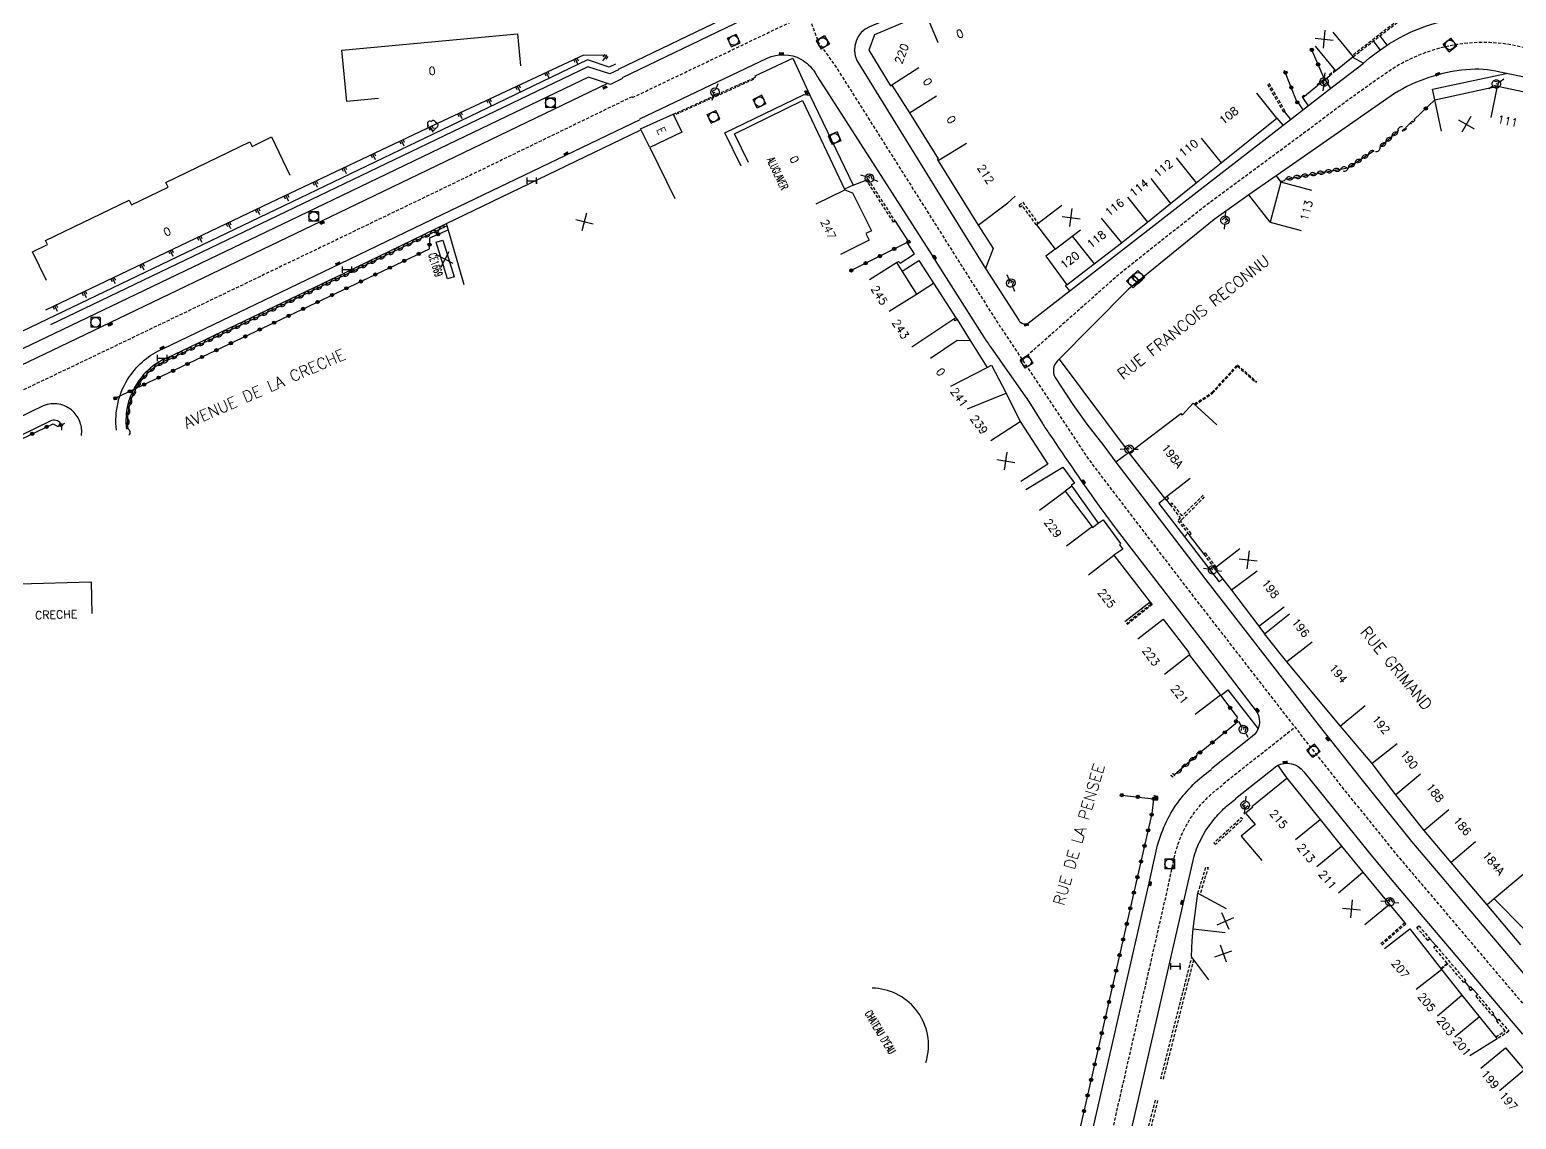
# Model space of a CAD drawing. Header units: millimetres. Extents: x 157000 to 158001, y 120999 to 122000.
# Drawn here: x 157128.9 to 157361.1, y 121723.9 to 121894.1 of the extents above; entities that cross this region are included whole.
import ezdxf
from ezdxf.enums import TextEntityAlignment as Align

# ---------------------------------------------------------------- set-up
doc = ezdxf.new("R2010")
doc.units = ezdxf.units.MM
doc.linetypes.add('DASHED', pattern=[0.75, 0.5, -0.25])
doc.layers.get('0').update_dxf_attribs({"linetype": 'CONTINUOUS'})
for name, color, linetype in [('W0001', 6, 'DASHED'), ('W0008', 7, 'CONTINUOUS'), ('W0017', 7, 'CONTINUOUS'), ('W0100', 7, 'CONTINUOUS'), ('W0112', 1, 'DASHED'), ('W0211', 2, 'CONTINUOUS'), ('W0300', 7, 'CONTINUOUS'), ('W0310', 3, 'CONTINUOUS'), ('W0322', 7, 'CONTINUOUS'), ('W0330', 7, 'CONTINUOUS'), ('W0334', 7, 'CONTINUOUS'), ('W0400', 7, 'CONTINUOUS'), ('W0420', 7, 'CONTINUOUS'), ('W0471', 7, 'CONTINUOUS'), ('W0984', 7, 'CONTINUOUS'), ('W0989', 7, 'CONTINUOUS'), ('W0991', 7, 'CONTINUOUS'), ('W1102', 7, 'CONTINUOUS'), ('W1474', 7, 'CONTINUOUS')]:
    doc.layers.add(name, color=color, linetype=linetype)
doc.styles.get("Standard").update_dxf_attribs({"font": 'romans.shx', "width": 0.85})

# ---------------------------------------------------------------- blocks, each defined once
blk = doc.blocks.new('t991o')
at = {"color": 0, "linetype": 'Continuous'}
for p, q in [((-1, 1), (1, -1)), ((-1, -1), (1, 1))]:
    blk.add_line(p, q, dxfattribs=at)
blk = doc.blocks.new('t322o')
at = {"color": 0, "linetype": 'Continuous'}
for radius in [0.25, 0.15]:
    blk.add_circle((0, 0), radius, dxfattribs=at)
blk = doc.blocks.new('T420')
for p, q in [((0.75, 0.75), (-0.75, 0.75)), ((-0.75, 0.75), (-0.75, -0.75)), ((0.75, 0.75), (0.75, -0.75)), ((0.75, -0.75), (-0.75, -0.75))]:
    blk.add_line(p, q)
blk.add_ellipse((0, 0), major_axis=(-0.53, 0.53), ratio=1, start_param=3.926991, end_param=10.210176)
blk = doc.blocks.new('T400')
for p, q in [((-0.15, 0.3), (0.15, 0.3)), ((-0.15, -0.25), (-0.15, 0.3)), ((-0.15, 0.15), (0.15, 0.15)), ((-0.15, 0), (0.15, 0)), ((0.15, 0.3), (0.15, -0.25)), ((-0.15, -0.15), (0.15, -0.15)), ((-0.15, -0.25), (-0.15, -0.3)), ((-0.15, -0.3), (0.15, -0.3)), ((0.15, -0.3), (0.15, -0.25))]:
    blk.add_line(p, q)
blk = doc.blocks.new('T471')
for p, q in [((-0.333334, 0.333334), (-0.333334, -0.333334)), ((-0.333334, 0.333334), (0.333334, 0.333334)), ((-0.333334, 0), (0, 0)), ((0.500001, 0.500001), (1.000002, 1.000002)), ((-0.500001, -0.500001), (-1.000002, -1.000002)), ((-0.333334, -0.333334), (0.333334, -0.333334))]:
    blk.add_line(p, q)
blk.add_ellipse((0, 0), major_axis=(0.471405, 0.471405), ratio=1, start_param=5.4977871438, end_param=11.780972451)
blk = doc.blocks.new('t310o')
at = {"color": 0, "linetype": 'Continuous'}
for centre, start, end in [((-0.5, 0.38), 216.8699, 323.1304), ((0.5, -0.37), 36.8699, 143.1303)]:
    blk.add_arc(centre, 0.625, start, end, dxfattribs=at)
blk = doc.blocks.new('T300')
for p, q in [((-0.8, 0.51), (-0.86, 0.34)), ((-0.86, 0.34), (-0.86, 0.17)), ((-0.86, 0.17), (-0.74, 0.06)), ((-0.69, 0.63), (-0.8, 0.51)), ((-0.8, -0.06), (-0.74, 0.06)), ((-0.74, 0.06), (-0.69, 0.11)), ((-0.57, 0.69), (-0.69, 0.63)), ((-0.46, 0.69), (-0.57, 0.69)), ((-0.29, 0.63), (-0.46, 0.69)), ((-0.29, 0.63), (-0.17, 0.74)), ((-0.23, 0.57), (-0.29, 0.63)), ((-0.17, 0.74), (-0.06, 0.8)), ((-0.06, 0.8), (0.06, 0.8)), ((0.06, 0.8), (0.23, 0.74)), ((0.23, 0.74), (0.34, 0.63)), ((0.34, 0.63), (0.4, 0.51)), ((0.46, 0.46), (0.34, 0.46)), ((0.4, 0.51), (0.4, 0.46)), ((0.57, 0.4), (0.46, 0.46)), ((0.57, 0.4), (0.69, 0.29)), ((0.69, 0.29), (0.74, 0.17)), ((0.74, 0.06), (0.69, -0.17)), ((0.74, 0.17), (0.74, 0.06)), ((-0.8, -0.17), (-0.8, -0.06)), ((-0.8, -0.23), (-0.8, -0.17)), ((-0.74, -0.34), (-0.8, -0.23)), ((-0.69, -0.4), (-0.74, -0.34)), ((-0.51, -0.46), (-0.69, -0.4)), ((-0.4, -0.46), (-0.51, -0.46)), ((-0.4, -0.46), (-0.34, -0.46)), ((-0.34, -0.46), (-0.34, -0.4)), ((-0.34, -0.51), (-0.34, -0.46)), ((-0.29, -0.63), (-0.34, -0.51)), ((-0.17, -0.74), (-0.29, -0.63)), ((-0.06, -0.8), (-0.17, -0.74)), ((0.06, -0.8), (-0.06, -0.8)), ((0.17, -0.74), (0.06, -0.8)), ((0.23, -0.69), (0.17, -0.74)), ((0.29, -0.46), (0.23, -0.46)), ((0.29, -0.63), (0.23, -0.69)), ((0.46, -0.4), (0.29, -0.46)), ((0.34, -0.51), (0.29, -0.63)), ((0.34, -0.51), (0.34, -0.46)), ((0.57, -0.34), (0.46, -0.4)), ((0.63, -0.29), (0.57, -0.34)), ((0.69, -0.17), (0.63, -0.29))]:
    blk.add_line(p, q)
blk = doc.blocks.new('t330o')
at = {"color": 0, "linetype": 'Continuous'}
for p, q in [((0.25, -0.25), (-0.25, 0.25)), ((-0.25, -0.25), (0.25, 0.25)), ((-0.25, 0.25), (-0.25, -0.25)), ((0.25, 0.25), (-0.25, 0.25)), ((0.25, -0.25), (0.25, 0.25)), ((-0.25, -0.25), (0.25, -0.25)), ((-0.25, -0.25), (-0.25, -0.25))]:
    blk.add_line(p, q, dxfattribs=at)
blk = doc.blocks.new('t211o')
at = {"color": 0, "linetype": 'Continuous'}
for p, q in [((-0.29, 0.5), (-0.29, 0)), ((0, 1), (0, 0)), ((0.29, 0.5), (0.29, 0))]:
    blk.add_line(p, q, dxfattribs=at)
blk = doc.blocks.new('T1474')
at = {"color": 0, "linetype": 'Continuous', "flags": 128}
for points in [[(-0.75, -0.5), (-0.75, 0.5)], [(-0.75, 0), (0.75, 0)], [(0.75, 0), (0.75, -0.5), (0.75, 0.5)]]:
    blk.add_lwpolyline(points, dxfattribs=at)

msp = doc.modelspace()

# ---------------------------------------------------------------- linework, layer by layer
at = {"layer": 'W0001', "flags": 128}
for points in [[(157226.3, 121938.55), (157240.36, 121912.7, 0.043141), (157248.67, 121901.78), (157252.12, 121892.14), (157254.77, 121888.47), (157280.51, 121847.72), (157286.88, 121838.18), (157294.2, 121827.2), (157296.09, 121824.66), (157310.15, 121806.27), (157327.87, 121783.45), (157334.43, 121775.15), (157341.3, 121766.64), (157342.37, 121765.29), (157343.3, 121764.21), (157346.55, 121760.38), (157357.59, 121747.35), (157368.43, 121734.61), (157379.9, 121721.07), (157393.85, 121704.66), (157398.9, 121698.87), (157406.05, 121690.92), (157412.87, 121683.64), (157413.47, 121683.02), (157425.89, 121669.93), (157439.37, 121655.72), (157449.55, 121645.03), (157483.43, 121609.28), (157494.79, 121597.34), (157512.94, 121578.22, 0.008244), (157522.2, 121568.54, 0.036322), (157528.73, 121562.83), (157536.74, 121556.93), (157567.02, 121535.93), (157583.93, 121524.17), (157607.35, 121507.98), (157610.82, 121505.49), (157615.9, 121501.53), (157620.89, 121497.18), (157627.23, 121491.4)], [(157223.08, 121883.52), (157250.51, 121896.63, -0.023025), (157259.84, 121899.79), (157268.56, 121901.92), (157281.74, 121907.4)], [(157606.01, 121872.64), (157593.4, 121872.62), (157554.11, 121872.72), (157479.88, 121872.84), (157468.95, 121872.87, -0.043636), (157435.4, 121876.48), (157407.33, 121882.22), (157359.58, 121891.88, 0.19839), (157340.07, 121886.8, 0.012635), (157329.29, 121878.94), (157312.4, 121866.46), (157298.9, 121855.73), (157283.99, 121842.51)], [(157223.04, 121883.65), (157195.47, 121870.26), (157175.99, 121860.87), (157135.23, 121841.3), (157120.55, 121834.31), (157120.07, 121834.09, 0.012625), (157113.79, 121831.04, 0.013353), (157108.02, 121827.87, 0.001278), (157100.25, 121823.29, 0.005275), (157098.44, 121822.19, 0.024493), (157095.09, 121819.87, 0.004824), (157077.46, 121806.08, 0.023575), (157074.13, 121803.15, 0.005567), (157070.08, 121799.15), (157059.66, 121787.56), (157053.33, 121780.75), (157046.64, 121773.65), (157041.48, 121768.29)], [(157245.79, 121652.88, 0.132592), (157259.19, 121656.84), (157259.55, 121657.07), (157262.93, 121659.28, 0.015675), (157263.15, 121659.44, 0.00209), (157263.65, 121659.81, 0.004467), (157265.4, 121661.16, 0.001158), (157271.93, 121666.34, 0.033215), (157274.02, 121668.24, 0.014744), (157277.8, 121672.42, 0.013368), (157281.34, 121676.84, 0.026029), (157283.1, 121679.44, 0.004812), (157287.63, 121687.1, 0.020814), (157288.7, 121689.13, 0.014666), (157289.17, 121690.21, 0.001775), (157292.37, 121698.25), (157294.24, 121705.4), (157306.65, 121759.72), (157307.92, 121765.56, -0.045397), (157309.04, 121768.69, -0.046077), (157310.73, 121771.61, -0.04334), (157312.79, 121774.02, -0.04334), (157315.23, 121776.05)]]:
    msp.add_lwpolyline(points, format="xyb", dxfattribs=at)
msp.add_lwpolyline([(157315.36, 121776.31), (157326.56, 121785.14)], dxfattribs=at)
at = {"layer": 'W0008'}
for points in [[(157223.18, 121936.9), (157231.71, 121920.93), (157233.71, 121917.25), (157241.73, 121903.51, -0.295138), (157241.68, 121897.41, -0.16287), (157239.02, 121895.03), (157221.47, 121886.62)], [(157283.08, 121904.17), (157260.12, 121894.59, 0.410717), (157258.12, 121889.29), (157270.65, 121869.03), (157278.24, 121856.79), (157283.44, 121848.72, 0.401832), (157284.88, 121848.29), (157309.23, 121867.16), (157325.86, 121880.08), (157331.96, 121884.81), (157337.25, 121888.86, -0.179845), (157355.9, 121896.31, -0.02159), (157359.29, 121896.25), (157363.89, 121895.65), (157435.17, 121881.08, 0.510021), (157440.03, 121891.97), (157434.09, 121906.34), (157424.11, 121930.53)], [(157224.24, 121880.2), (157244.12, 121889.68, -0.227069), (157249.41, 121889.53, -0.11831), (157251.57, 121887.47), (157251.98, 121886.74), (157270.35, 121858.1), (157270.37, 121858.05), (157277.99, 121846.1, 0.022791), (157279.13, 121844.41), (157284.37, 121836.93, -0.012473), (157285, 121836.02), (157287.13, 121832.6, 0.027427), (157288.24, 121830.93, 0.008397), (157296.25, 121819.31, -0.000433), (157298.65, 121816.08), (157312.24, 121798.48), (157320.66, 121787.45, -0.372766), (157319.91, 121783.71), (157313.51, 121778.64)], [(157406.43, 121877.79), (157358.59, 121887.48, 0.083896), (157353.33, 121887.87, 0.115112), (157342.11, 121884.13), (157326.84, 121873.55), (157319.39, 121868.31), (157313.93, 121864.49), (157300.56, 121853.59), (157289.5, 121842.41, 0.353049), (157289.14, 121839.77), (157291.87, 121835.55), (157294.07, 121832.49), (157296.7, 121829.1), (157298.59, 121826.55), (157312.63, 121808.18), (157330.34, 121785.38), (157336.87, 121777.11), (157343.75, 121768.6), (157344.79, 121767.29), (157345.68, 121766.25), (157348.94, 121762.41), (157353.48, 121757.04), (157370.15, 121737.37)], [(157317.28, 121774.02), (157323.76, 121779.11, -0.372289), (157327.96, 121778.19), (157338.2, 121765.49), (157341.43, 121761.56), (157345.98, 121756.2), (157362.1, 121737.21)]]:
    msp.add_lwpolyline(points, format="xyb", dxfattribs=at)
at = {"layer": 'W0008', "flags": 128}
for points in [[(157219.18, 121885.74), (157193.9, 121873.52), (157174.43, 121864.13), (157133.67, 121844.56), (157119.03, 121837.58), (157118.58, 121837.37, 0.012625), (157112.13, 121834.25, 0.013353), (157106.2, 121830.98, 0.001278), (157098.41, 121826.39, 0.005275), (157096.53, 121825.25, 0.024493), (157092.9, 121822.74, 0.004824), (157075.21, 121808.9, 0.023575), (157071.62, 121805.75, 0.010415), (157064.01, 121798.09), (157062.44, 121796.32), (157062.43, 121796.05), (157062.45, 121796.06), (157057, 121790), (157050.69, 121783.22), (157044.01, 121776.12), (157038.94, 121770.69)], [(157221.54, 121886.49), (157219.65, 121885.58), (157216.22, 121886.71), (157193.03, 121875.56), (157172.23, 121865.56), (157132.82, 121846.64), (157118.09, 121839.61), (157117.65, 121839.41, 0.012625), (157111.1, 121836.24, 0.013353), (157105.07, 121832.91, 0.001278), (157097.27, 121828.31, 0.005275), (157095.35, 121827.15, 0.024493), (157091.54, 121824.51, 0.004824), (157073.82, 121810.65, 0.023575), (157070.07, 121807.36, 0.010415), (157062.39, 121799.63), (157062.45, 121796.06)], [(157142.5, 121831.53, -0.089789), (157142.75, 121835.91, -0.089789), (157144.52, 121839.92, -0.070296), (157146.83, 121842.47, -0.070296), (157149.75, 121844.28), (157177.49, 121857.57), (157193.37, 121865.27), (157224.29, 121880.07)], [(157137.02, 121830.7, 0.120944), (157136.82, 121832.76, 0.120944), (157135.69, 121834.51, 0.143329), (157133.51, 121835.61, 0.143329), (157131.07, 121835.37), (157116.49, 121828.27), (157107.49, 121823.44), (157101.88, 121820.17), (157099.36, 121818.58, 0.014172), (157088.52, 121810.7, 0.02067), (157081.48, 121804.8, 0.000749), (157076.17, 121799.94, 0.001239), (157072.98, 121796.99, 0.016501), (157069.58, 121793.63, 0.009443), (157063.95, 121787.45), (157061.08, 121784.29), (157053.34, 121776.02), (157047.96, 121770.27), (157029.11, 121750.08, 0.146463), (157027.64, 121748.35, 0.146463), (157027.36, 121746.08, 0.123149), (157028.13, 121744.32, 0.223569), (157031.12, 121742.78)], [(157291.31, 121706.12), (157303.7, 121760.38), (157304.99, 121766.26, -0.046077), (157306.3, 121769.96, -0.046077), (157308.27, 121773.35, -0.04334), (157310.67, 121776.17, -0.04334), (157313.51, 121778.53)], [(157298.15, 121709.77), (157310.81, 121765.01, -0.04545), (157312.03, 121767.91, -0.04545), (157313.75, 121770.54, -0.035824), (157315.43, 121772.37, -0.035824), (157317.35, 121773.94)]]:
    msp.add_lwpolyline(points, format="xyb", dxfattribs=at)
at = {"layer": 'W0017', "flags": 128}
for points in [[(157220.46, 121888.74), (157219.48, 121888.27), (157216.05, 121889.4), (157191.95, 121877.82), (157171.14, 121867.81), (157131.74, 121848.89), (157117.02, 121841.89), (157116.61, 121841.71, 0.012625), (157109.95, 121838.48, 0.013353), (157103.79, 121835.09, 0.001278), (157095.98, 121830.48, 0.005275), (157094.02, 121829.29, 0.024493), (157090, 121826.51, 0.004824), (157072.24, 121812.62, 0.023575), (157068.32, 121809.18, 0.010415), (157060.56, 121801.37)], [(157150.38, 121842.86, 0.070296), (157147.83, 121841.27, 0.070296), (157145.81, 121839.04, 0.089789), (157144.27, 121835.54, 0.089789), (157144.05, 121831.72)], [(157133.95, 121831.56, 0.107158), (157133.97, 121832.08, 0.107158), (157133.78, 121832.57, 0.187107), (157133.05, 121833.08, 0.187107), (157132.16, 121832.96), (157118.14, 121826.13), (157112.16, 121823.01), (157105.51, 121819.29), (157105.35, 121819.12), (157105.67, 121818.88), (157107.28, 121817.69)]]:
    msp.add_lwpolyline(points, format="xyb", dxfattribs=at)
for points in [[(157220.89, 121887.85), (157219.55, 121887.21), (157216.12, 121888.34), (157192.38, 121876.92), (157171.57, 121866.92), (157132.17, 121848)], [(157150.43, 121842.83), (157178.19, 121856.13), (157194.07, 121863.82)]]:
    msp.add_lwpolyline(points, dxfattribs=at)
at = {"layer": 'W0100'}
for points in [[(157283.63, 121902.84), (157278.46, 121900.65), (157275.68, 121899.49), (157268.94, 121896.71), (157260.9, 121893.33), (157260, 121890.93), (157263.4, 121885.35), (157263.61, 121885.48), (157266.34, 121881.13), (157270.85, 121873.97), (157270.68, 121873.87), (157270.86, 121873.61), (157277.11, 121863.59), (157281.73, 121867.06), (157282.85, 121868.1)], [(157332.47, 121893.76), (157335.64, 121889.89), (157332.93, 121887.67), (157329.76, 121891.54)], [(157349.48, 121878.28), (157348.42, 121883.17), (157358.2, 121885.28), (157363.4, 121884.22), (157368.39, 121883.21), (157373.4, 121882.18), (157378.4, 121881.17), (157383.41, 121880.16), (157388.41, 121879.13), (157393.4, 121878.11), (157398.37, 121877.1), (157403.64, 121876.02), (157402.64, 121871.12)], [(157241.22, 121873.36), (157239.02, 121877.85), (157249.67, 121883.05), (157256.25, 121869.12), (157257.47, 121868.64), (157260.42, 121862.72), (157259.55, 121862.29), (157260.08, 121861.23), (157255.61, 121859)], [(157290.16, 121866.65), (157286.19, 121863.61), (157289.1, 121859.81), (157287.66, 121858.75), (157290.95, 121854.25), (157295.22, 121857.56), (157299.46, 121860.81), (157303.54, 121864.05), (157307.12, 121866.94), (157311.13, 121870.18), (157315.04, 121873.3), (157323.74, 121880.32), (157320.6, 121884.22)], [(157224.35, 121878.62), (157229.45, 121880.9), (157230.79, 121878.13), (157225.82, 121875.73), (157229.72, 121867.74)], [(157329.21, 121869.01), (157324.38, 121870.3), (157322.71, 121864.04), (157327.54, 121862.75)], [(157260.11, 121855.1), (157264.35, 121857.76), (157267.45, 121852.82), (157270.11, 121854.54), (157273.62, 121849.1), (157266.75, 121844.51)], [(157269.64, 121842.82), (157273.8, 121845.6), (157275.85, 121845.54), (157278.49, 121841.36), (157279.17, 121841.71), (157281.44, 121837.31), (157283.63, 121832.92), (157287.96, 121826.24), (157283.77, 121823.52)], [(157310.19, 121824.01), (157306.26, 121820.93), (157300.7, 121828.01), (157308.72, 121834.14), (157308.95, 121833.92), (157310.69, 121835.79), (157314.35, 121832.39)], [(157286.69, 121819.05), (157290.7, 121822.03), (157294.88, 121816.43), (157290.87, 121813.44)], [(157294.33, 121808.94), (157298.28, 121812), (157303.96, 121804.67), (157300.01, 121801.61)], [(157317.94, 121813.01), (157314, 121809.92), (157316.66, 121806.53), (157320.91, 121800.93), (157324.89, 121803.95)], [(157302.02, 121798.97), (157305.97, 121802.04), (157310.02, 121796.84), (157309.94, 121796.78), (157310.13, 121796.53), (157310.03, 121796.45), (157314.95, 121790.16), (157310.97, 121787.13)], [(157365.42, 121764.83), (157370.18, 121759.15), (157367.23, 121756.29), (157366.59, 121757.05), (157362.4, 121753.54), (157357.67, 121758.31), (157356.58, 121757.39), (157350.97, 121764.01), (157346.76, 121768.99), (157342.35, 121774.57), (157338.63, 121779.45), (157333.67, 121785.32), (157325.32, 121795.37), (157321.83, 121799.71), (157325.72, 121802.84)], [(157319.85, 121772.73), (157325.32, 121777.19), (157330.53, 121770.72), (157333.83, 121766.58), (157337.18, 121762.47), (157341.32, 121757.45), (157337.46, 121754.27)], [(157340.55, 121750.57), (157344.49, 121753.65), (157349.45, 121747.3), (157352.65, 121743.29), (157358.18, 121736.45), (157353.88, 121733.81)], [(157355.62, 121731.85), (157359.45, 121735.06), (157362.35, 121731.6), (157365.15, 121728.29), (157367.98, 121724.89), (157370.75, 121721.5), (157373.52, 121718.17), (157376.31, 121714.86), (157372.48, 121711.64)]]:
    msp.add_lwpolyline(points, dxfattribs=at)
at = {"layer": 'W0100', "flags": 128}
for points in [[(157183.44, 121883.36), (157178.46, 121882.9), (157177.71, 121890.93), (157205.15, 121893.46), (157205.61, 121888.48)], [(157196.81, 121854.27), (157194.06, 121863.82), (157224.32, 121878.43)], [(157131.57, 121854.93), (157129.4, 121859.43), (157131.73, 121860.55), (157131.42, 121861.19), (157144.5, 121867.49), (157144.85, 121866.78), (157150.57, 121869.54), (157150.22, 121870.26), (157163.35, 121876.58), (157163.7, 121875.87), (157166.69, 121877.37), (157169.56, 121871.4)], [(157127.5, 121802.57), (157127.36, 121807.57), (157138.52, 121807.88), (157138.66, 121802.89)], [(157319.97, 121772.67), (157318.84, 121771.71), (157320.33, 121769.96), (157318.18, 121768.13), (157321.42, 121764.32)], [(157313.12, 121745.67), (157310.46, 121749.19), (157310.42, 121749.32), (157310.5, 121751.83), (157310.69, 121753.64), (157311.42, 121759.19), (157315.81, 121756.84)]]:
    msp.add_lwpolyline(points, dxfattribs=at)
msp.add_lwpolyline([(157194.22, 121855.18), (157192.42, 121860.9), (157193.47, 121861.23), (157195.26, 121855.51)], close=True, dxfattribs=at)
msp.add_lwpolyline([(157268.94, 121732.76, 0.123711), (157269.17, 121737.12, 0.123711), (157267.32, 121741.08, 0.108602), (157264.3, 121743.47, 0.108602), (157260.55, 121744.37)], format="xyb", dxfattribs=at)
at = {"layer": 'W0112'}
for points in [[(157335.64, 121889.89), (157342.74, 121895.4), (157342.62, 121895.56), (157335.51, 121890.05)], [(157332.93, 121887.67), (157332.06, 121886.98), (157331.94, 121887.13), (157332.8, 121887.83)], [(157229.45, 121880.9), (157241.88, 121886.52), (157241.96, 121886.33), (157229.54, 121880.72)], [(157322.51, 121885.75), (157325.01, 121881.34), (157324.81, 121881.23), (157322.33, 121885.61)], [(157286.19, 121863.61), (157283.99, 121866.61), (157283.72, 121866.41), (157283.49, 121866.7), (157284.05, 121867.15), (157286.48, 121863.83)], [(157273.62, 121849.1), (157273.79, 121848.82), (157273.51, 121848.64), (157273.34, 121848.92)], [(157310.85, 121835.64), (157313.6, 121837.43), (157317.6, 121841.75), (157320.59, 121839.11)], [(157310.96, 121835.53), (157313.69, 121837.32), (157317.61, 121841.54), (157320.49, 121839)], [(157306.58, 121821.18), (157306.83, 121820.86), (157306.51, 121820.6), (157306.26, 121820.93)], [(157312.24, 121821.4), (157308.95, 121818.16), (157307.39, 121820.16), (157307.06, 121819.9), (157308.66, 121817.87), (157308.26, 121817.41), (157310.07, 121815.17), (157310.34, 121815.39), (157308.71, 121817.4), (157308.9, 121817.62), (157312.46, 121821.12)], [(157314.28, 121810.14), (157312.61, 121812.38), (157312.33, 121812.17), (157314, 121809.92)], [(157303.85, 121804.57), (157304.06, 121804.34), (157300.25, 121801.3)], [(157303.96, 121804.67), (157304.27, 121804.32), (157300.34, 121801.18)], [(157340.12, 121751.15), (157343.88, 121754.43), (157343.75, 121754.58), (157339.99, 121751.29)], [(157349.35, 121747.42), (157350.37, 121748.28), (157348.24, 121750.78), (157348.56, 121751.05), (157353.27, 121745.51), (157352.95, 121745.24), (157350.45, 121748.18), (157349.43, 121747.31)], [(157357.93, 121736.75), (157359.41, 121737.71), (157358.05, 121739.29), (157358.35, 121739.55), (157360, 121737.63), (157358.18, 121736.45)]]:
    msp.add_lwpolyline(points, dxfattribs=at)
for points in [[(157330.04, 121885.58), (157331.15, 121886.43), (157331.27, 121886.27), (157330.17, 121885.42)], [(157327.77, 121883.51), (157328.08, 121883.75), (157327.98, 121883.87), (157327.68, 121883.62)], [(157343.98, 121878.65), (157343.45, 121878.23), (157343.33, 121878.39), (157343.85, 121878.8)], [(157345.32, 121879.94), (157344.71, 121879.4), (157344.57, 121879.54), (157345.18, 121880.09)], [(157263.86, 121864.04), (157259.62, 121870.63), (157259.86, 121870.79), (157264.11, 121864.19)], [(157347.34, 121751.83), (157345.62, 121753.86), (157345.93, 121754.13), (157347.65, 121752.09)], [(157354.29, 121744.28), (157354.05, 121744.58), (157353.74, 121744.34), (157353.98, 121744.03)], [(157357.61, 121740.41), (157355.11, 121743.36), (157354.81, 121743.11), (157357.31, 121740.16)]]:
    msp.add_lwpolyline(points, close=True, dxfattribs=at)
at = {"layer": 'W0112', "flags": 128}
for points in [[(157307.49, 121777.91), (157307.76, 121777.68), (157307.47, 121777.35), (157307.2, 121777.58)], [(157304.64, 121774.5), (157304.92, 121774.28), (157304.64, 121773.94), (157304.36, 121774.17)], [(157314.14, 121766.82), (157313.9, 121767.08), (157318.19, 121771.02), (157318.43, 121770.76)], [(157298.13, 121699.05), (157297.79, 121699.13), (157300.16, 121708.64), (157304.78, 121726.86), (157305.12, 121726.77), (157300.5, 121708.55)]]:
    msp.add_lwpolyline(points, close=True, dxfattribs=at)
for points in [[(157311.42, 121759.19), (157312.66, 121763.3), (157313, 121763.2), (157311.74, 121759.02)], [(157310.74, 121748.83), (157305.97, 121730.15), (157305.63, 121730.24), (157310.46, 121749.19)]]:
    msp.add_lwpolyline(points, dxfattribs=at)
at = {"layer": 'W0211', "flags": 128}
msp.add_lwpolyline([(157219.07, 121890.09), (157215.43, 121890.12), (157191.95, 121879.16), (157166.5, 121867.06), (157131.42, 121850.28)], dxfattribs=at)
at = {"layer": 'W0310'}
for points in [[(157339.87, 121875.75), (157342.79, 121878.42)], [(157325.1, 121870.77), (157334.82, 121872.53), (157338.95, 121875.24)]]:
    msp.add_lwpolyline(points, dxfattribs=at)
at = {"layer": 'W0310', "flags": 128}
for points in [[(157150.56, 121842.56), (157178.32, 121855.86), (157194.2, 121863.55)], [(157311.22, 121780.73), (157307.76, 121777.68)]]:
    msp.add_lwpolyline(points, dxfattribs=at)
msp.add_lwpolyline([(157144.34, 121831.76, -0.089789), (157144.56, 121835.47, -0.089789), (157146.06, 121838.88, -0.070296), (157148.02, 121841.04, -0.070296), (157150.5, 121842.58, -0.070296)], format="xyb", dxfattribs=at)
at = {"layer": 'W0322'}
for points in [[(157331.18, 121886.4), (157329.17, 121891.06)], [(157326.94, 121882.77), (157324.96, 121887.73)], [(157345.18, 121880.09), (157348.42, 121883.17)], [(157266.21, 121860.99), (157256.94, 121856.34)], [(157314.95, 121790.16), (157317.53, 121786.72), (157317.26, 121785.68), (157311.59, 121781.05)]]:
    msp.add_lwpolyline(points, dxfattribs=at)
at = {"layer": 'W0322', "flags": 128}
for points in [[(157142.31, 121836.53), (157191.39, 121859.89), (157191.43, 121861.6), (157194.2, 121862.78)], [(157107.09, 121818.14), (157106.1, 121819.09), (157118.68, 121825.87), (157132.59, 121832.55), (157133.33, 121832.11), (157134.43, 121832.65)], [(157299.53, 121774.54), (157304.5, 121773.95), (157304.23, 121771.64), (157292.42, 121719.89)]]:
    msp.add_lwpolyline(points, dxfattribs=at)
at = {"layer": 'W0334'}
for p, q in [((157257.57, 121869.82), (157256.22, 121869.19)), ((157355.11, 121743.36), (157354.29, 121744.28))]:
    msp.add_line(p, q, dxfattribs=at)
msp.add_lwpolyline([(157223.4, 121933.53), (157223.93, 121933.81), (157230.06, 121922.36), (157229.61, 121922.14), (157233.79, 121914.73), (157234.34, 121914.95), (157237.95, 121908.94), (157237.22, 121908.42), (157240.52, 121902.77, -0.299776), (157240.47, 121898.15, -0.167268), (157238.43, 121896.32), (157220.86, 121887.9)], format="xyb", dxfattribs=at)
for points in [[(157339.87, 121890.97), (157338.86, 121892.4)], [(157339.83, 121893.15), (157340.93, 121891.69)], [(157335.54, 121889.81), (157337.28, 121888.89)], [(157241.88, 121886.52), (157242.35, 121886.74), (157242.25, 121886.9), (157248.15, 121889.68), (157250.8, 121883.9), (157257.57, 121869.82), (157259.62, 121870.63)], [(157328.08, 121883.75), (157330.16, 121885.43)], [(157332.06, 121886.98), (157331.27, 121886.27), (157332.13, 121884.94)], [(157348.41, 121883.15), (157348.06, 121884.84), (157359.54, 121887.28)], [(157240.09, 121872.81), (157237.54, 121878.03), (157249.9, 121884), (157250.8, 121883.9)], [(157327.85, 121881.62), (157327.01, 121882.83)], [(157327.77, 121883.51), (157328.63, 121882.23)], [(157324.95, 121881.31), (157325.86, 121880.08)], [(157323.74, 121880.32), (157324.69, 121879.18)], [(157343.85, 121878.8), (157344.57, 121879.54)], [(157323.64, 121871.3), (157324.38, 121870.3)], [(157323.89, 121870.97), (157324.38, 121870.3)], [(157322.71, 121864.04), (157319.39, 121868.31)], [(157264.11, 121864.19), (157266.21, 121860.99)], [(157277.11, 121863.59), (157279.45, 121859.96), (157278.24, 121856.79)], [(157264.35, 121857.76), (157264.63, 121857.93), (157264.89, 121857.63), (157267.16, 121859.09), (157266, 121860.88)], [(157265.2, 121856.4), (157267.84, 121858.05), (157270.11, 121854.54)], [(157290.95, 121854.25), (157290.68, 121854.15), (157291.34, 121853.3)], [(157273.79, 121848.82), (157275.85, 121845.54)], [(157289.76, 121842.67), (157300.7, 121828.01)], [(157300.55, 121828.01), (157298.59, 121826.55)], [(157284.56, 121822.3), (157290.34, 121825.78), (157292.12, 121823.29), (157291.62, 121822.93), (157291.7, 121822.81), (157290.7, 121822.03)], [(157291.7, 121822.81), (157295.83, 121817.01)], [(157306.3, 121820.88), (157305.3, 121820.11), (157314.72, 121807.87), (157315.27, 121808.3)], [(157306.51, 121820.6), (157307.06, 121819.9)], [(157294.88, 121816.43), (157294.95, 121816.37), (157295.83, 121817.01), (157296.6, 121817.56), (157299.33, 121813.86), (157299.14, 121813.66), (157299.67, 121812.97), (157298.28, 121812)], [(157309.86, 121815.44), (157309.33, 121814.88)], [(157310.07, 121815.17), (157312.33, 121812.17)], [(157320.91, 121800.93), (157321.83, 121799.71)], [(157314.99, 121790.11), (157316.11, 121791), (157320.81, 121784.88)], [(157323.87, 121779.16), (157325.32, 121777.19)], [(157341.32, 121757.45), (157343.75, 121754.58)], [(157361.83, 121751.14), (157356.58, 121757.39)], [(157347.65, 121752.09), (157348.56, 121751.05)], [(157353.08, 121745.35), (157353.88, 121744.45)], [(157357.46, 121740.28), (157358.17, 121739.39)]]:
    msp.add_lwpolyline(points, dxfattribs=at)
at = {"layer": 'W1102'}
for p, q in [((157270.85, 121892.08), (157268.94, 121896.71)), ((157267.84, 121888.14), (157263.61, 121885.48)), ((157266.34, 121881.13), (157270.57, 121883.8)), ((157275.26, 121876.35), (157270.86, 121873.61)), ((157311.9, 121877.19), (157315.04, 121873.3)), ((157308.01, 121874.08), (157311.13, 121870.18)), ((157251.78, 121866.89), (157256.25, 121869.12)), ((157304.06, 121870.89), (157307.12, 121866.94)), ((157300.4, 121867.94), (157303.54, 121864.05)), ((157296.32, 121864.7), (157299.46, 121860.81)), ((157289.1, 121859.81), (157293.07, 121862.86)), ((157291.79, 121861.87), (157295.22, 121857.56)), ((157263.21, 121850.16), (157267.45, 121852.82)), ((157272.84, 121838.45), (157278.49, 121841.36)), ((157275.44, 121834.89), (157281.44, 121837.31)), ((157279.06, 121829.95), (157283.63, 121832.92)), ((157320.65, 121809.54), (157316.66, 121806.53)), ((157329.27, 121798.44), (157325.32, 121795.37)), ((157306.17, 121793.44), (157310.03, 121796.45)), ((157337.56, 121788.46), (157333.67, 121785.32)), ((157342.55, 121782.55), (157338.63, 121779.45)), ((157346.17, 121777.8), (157342.35, 121774.57)), ((157350.58, 121772.22), (157346.76, 121768.99)), ((157326.64, 121767.58), (157330.53, 121770.72)), ((157354.78, 121767.25), (157350.97, 121764.01)), ((157329.97, 121763.4), (157333.83, 121766.58)), ((157333.36, 121759.25), (157337.18, 121762.47)), ((157310.69, 121753.64), (157315.66, 121753.06)), ((157345.51, 121744.22), (157349.45, 121747.3)), ((157348.83, 121740.06), (157352.65, 121743.29)), ((157355.42, 121739.87), (157351.52, 121736.73))]:
    msp.add_line(p, q, dxfattribs=at)
for points in [[(157357.21, 121880.38), (157358.2, 121885.28)], [(157225.82, 121875.73), (157224.35, 121878.62)], [(157365.42, 121764.83), (157357.67, 121758.31)], [(157358.5, 121728.41), (157362.35, 121731.6)]]:
    msp.add_lwpolyline(points, dxfattribs=at)

# ---------------------------------------------------------------- block references
at = {"layer": 'W0211'}
for p, rotation in [((157219.07, 121890.09), 144.06948), ((157209.67, 121887.43), 205.0368391384688), ((157214.2, 121889.55), 205.0368391384662), ((157205.14, 121885.32), 205.0368391384682), ((157200.61, 121883.2), 205.0368391384676), ((157196.08, 121881.08), 205.036839138467), ((157191.55, 121878.97), 205.4237750813522), ((157187.03, 121876.82), 205.4237750813522), ((157182.52, 121874.67), 205.4237750813522), ((157178, 121872.53), 205.4237750813553), ((157173.48, 121870.38), 205.4237750813522), ((157168.97, 121868.23), 205.4237750813553), ((157164.46, 121866.08), 205.5573084136326), ((157155.43, 121861.77), 205.5573084136326), ((157159.94, 121863.92), 205.5573084136326), ((157150.92, 121859.61), 205.5573084136326), ((157146.41, 121857.45), 205.5573084136326), ((157141.9, 121855.3), 205.5573084136326), ((157137.39, 121853.14), 205.5573084136326), ((157132.88, 121850.98), 205.5573084136326)]:
    msp.add_blockref('t211o', p, dxfattribs=dict(at, rotation=rotation))
at = {"layer": 'W0300'}
msp.add_blockref('T300', (157191.95, 121879.16), dxfattribs=at)
at = {"layer": 'W0310'}
for p, rotation in [((157341.71, 121877.43), 42.4684339427217), ((157342.63, 121878.28), 42.4684339427217), ((157339.87, 121875.75), 42.4684339427217), ((157340.79, 121876.59), 42.4684339427217), ((157335.97, 121873.28), 33.2007931238312), ((157337.01, 121873.97), 33.2007931238312), ((157338.06, 121874.65), 33.2007931238312), ((157325.1, 121870.77), 10.2693644566231), ((157326.33, 121871), 10.2693644566231), ((157327.56, 121871.22), 10.2693644566231), ((157328.79, 121871.44), 10.2693644566231), ((157330.02, 121871.66), 10.2693644566231), ((157331.25, 121871.89), 10.2693644566231), ((157332.48, 121872.11), 10.2693644566231), ((157333.71, 121872.33), 10.2693644566231), ((157334.92, 121872.6), 33.2007931238312), ((157190.08, 121861.55), 25.84267846057153), ((157191.49, 121862.24), 25.84267846057153), ((157192.9, 121862.92), 25.84267846057153), ((157185.86, 121859.51), 25.84267846057153), ((157187.27, 121860.19), 25.84267846057153), ((157188.67, 121860.87), 25.84267846057153), ((157180.22, 121856.78), 25.84267846057153), ((157181.63, 121857.46), 25.84267846057153), ((157183.04, 121858.14), 25.84267846057153), ((157184.45, 121858.82), 25.84267846057153), ((157175.99, 121854.74), 25.59375305628404), ((157177.4, 121855.41), 25.59375305628404), ((157178.81, 121856.09), 25.84267846057153), ((157170.34, 121852.03), 25.59375305628404), ((157171.75, 121852.71), 25.59375305628404), ((157173.16, 121853.39), 25.59375305628404), ((157174.57, 121854.06), 25.59375305628404), ((157166.1, 121850), 25.59375305628404), ((157167.51, 121850.68), 25.59375305628404), ((157168.92, 121851.36), 25.59375305628404), ((157160.45, 121847.3), 25.59375305628404), ((157161.86, 121847.97), 25.59375305628404), ((157163.27, 121848.65), 25.59375305628404), ((157164.69, 121849.33), 25.59375305628404), ((157156.21, 121845.27), 25.59375305628404), ((157157.62, 121845.94), 25.59375305628404), ((157159.04, 121846.62), 25.59375305628404), ((157151.98, 121843.24), 25.59375305628404), ((157153.39, 121843.91), 25.59375305628404), ((157154.8, 121844.59), 25.59375305628404), ((157147.27, 121840.35), 45.42672852667556), ((157148.45, 121841.38), 36.83483196437184), ((157149.77, 121842.23), 28.24293540127626), ((157150.56, 121842.56), 25.59375305628404), ((157145.44, 121837.83), 62.61052165354406), ((157146.26, 121839.16), 54.01862508977948), ((157144.82, 121836.39), 71.2024182165222), ((157144.27, 121833.32), 88.38621134286471), ((157144.43, 121834.88), 79.7943147797802), ((157144.34, 121831.76), 96.97810790594924), ((157311.22, 121780.73), 221.3019716610013), ((157308.87, 121778.66), 221.3019716610013), ((157310.05, 121779.7), 221.3019716610013)]:
    msp.add_blockref('t310o', p, dxfattribs=dict(at, rotation=rotation))
at = {"layer": 'W0322'}
for p, rotation in [((157329.2, 121890.99), 113.288643472707), ((157325.09, 121887.41), 111.714201152907), ((157330.19, 121888.69), 113.288643472707), ((157326.01, 121885.09), 111.714201152907), ((157326.94, 121882.77), 111.714201152907), ((157347, 121881.81), 43.4518423010006), ((157192.75, 121862.16), 22.90514542635523), ((157191.4, 121860.54), 88.7146900200282), ((157263.98, 121859.87), 206.655904770119), ((157266.21, 121860.99), 206.655904770119), ((157185.2, 121856.94), 25.44808592781631), ((157187.46, 121858.02), 25.44808592781631), ((157189.72, 121859.09), 25.44808592781631), ((157259.51, 121857.63), 206.655904770119), ((157261.74, 121858.75), 206.655904770119), ((157180.69, 121854.79), 25.44808592781631), ((157182.94, 121855.87), 25.44808592781631), ((157257.28, 121856.51), 206.655904770119), ((157176.17, 121852.65), 25.44808592781631), ((157178.43, 121853.72), 25.44808592781631), ((157171.66, 121850.5), 25.44808592781631), ((157173.91, 121851.57), 25.44808592781631), ((157167.14, 121848.35), 25.44808592781631), ((157169.4, 121849.42), 25.44808592781631), ((157162.63, 121846.2), 25.44808592781631), ((157164.88, 121847.28), 25.44808592781631), ((157155.85, 121842.98), 25.44808592781631), ((157158.11, 121844.05), 25.44808592781631), ((157160.37, 121845.13), 25.44808592781631), ((157151.34, 121840.83), 25.44808592781631), ((157153.6, 121841.9), 25.44808592781631), ((157146.82, 121838.68), 25.44808592781631), ((157149.08, 121839.76), 25.44808592781631), ((157142.31, 121836.53), 25.44808592781631), ((157144.57, 121837.61), 25.44808592781631), ((157131.6, 121832.07), 25.63040673351702), ((157133.82, 121832.35), 25.89356330152948), ((157129.34, 121830.99), 25.63040673351702), ((157316.45, 121788.16), 306.842742114411), ((157317.36, 121786.05), 255.41425400449), ((157313.68, 121782.76), 219.231670667724), ((157315.62, 121784.34), 219.231670667724), ((157311.75, 121781.18), 219.231670667724), ((157299.53, 121774.54), 353.3348689025527), ((157302.02, 121774.25), 353.3348689025527), ((157304.5, 121773.95), 353.3348689025527), ((157304.19, 121771.48), 257.1421739822898), ((157303.63, 121769.04), 257.1421739822898), ((157303.08, 121766.6), 257.1421739822898), ((157302.52, 121764.16), 257.1421739822898), ((157301.97, 121761.73), 257.1421739822898), ((157301.41, 121759.29), 257.1421739822898), ((157300.85, 121756.85), 257.1421739822898), ((157300.3, 121754.41), 257.1421739822898), ((157299.74, 121751.98), 257.1421739822898), ((157299.18, 121749.54), 257.1421739822898), ((157298.63, 121747.1), 257.1421739822898), ((157298.07, 121744.66), 257.1421739822898), ((157297.52, 121742.23), 257.1421739822898), ((157296.96, 121739.79), 257.1421739822898), ((157296.4, 121737.35), 257.1421739822898), ((157295.85, 121734.92), 257.1421739822898), ((157295.29, 121732.48), 257.1421739822898), ((157294.73, 121730.04), 257.1421739822898), ((157294.18, 121727.6), 257.1421739822898), ((157293.62, 121725.17), 257.1421739822898)]:
    msp.add_blockref('t322o', p, dxfattribs=dict(at, rotation=rotation))
at = {"layer": 'W0330'}
msp.add_blockref('t330o', (157304.9, 121774.06), dxfattribs=at)
at = {"layer": 'W0400'}
for p, rotation in [((157246.39, 121890.39), 87.83887607239645), ((157348.85, 121887.17), 294.6267425388151), ((157218.78, 121885.11), 291.4757328755529), ((157250.25, 121884.29), 23.03447845377793), ((157212.74, 121874.72), 117.2134039819399), ((157174.65, 121863.96), 114.64624902997), ((157177.08, 121857.56), 109.1233635326914), ((157270.25, 121858.54), 32.55471770968304), ((157141.56, 121848.08), 118.0750304916568), ((157284.64, 121848.03), 102.4141991268354), ((157149.66, 121844.43), 115.667717109487), ((157293.52, 121823.48), 35.80484221674629), ((157320.7, 121787.77), 38.958154419705), ((157331.68, 121783.33), 39.69341533451095), ((157325.05, 121779.67), 94.45595993058907), ((157303.93, 121760.71), 350.2966821445668), ((157308.95, 121757.73), 166.6147812771457)]:
    msp.add_blockref('T400', p, dxfattribs=dict(at, rotation=rotation))
at = {"layer": 'W0420'}
for p, rotation in [((157238.92, 121892.44), 205.586351068129), ((157252.82, 121892.11), 30.95565016732831), ((157350.78, 121891.74), 218.920282141724), ((157242.94, 121882.87), 295.882911468057), ((157235.76, 121880.5), 205.816638629441), ((157254.66, 121877.16), 23.2906403680338), ((157301.3, 121854.83), 225.326187743247), ((157302.06, 121855.46), 225.326187743247), ((157284.66, 121842.26), 301.7138271877581), ((157329.48, 121781.45), 308.327995906685)]:
    msp.add_blockref('T420', p, dxfattribs=dict(at, rotation=rotation))
for p in [(157210.27, 121882.69), (157173.31, 121864.93), (157139.22, 121848.39), (157306.98, 121763.76)]:
    msp.add_blockref('T420', p, dxfattribs=at)
at = {"layer": 'W0471'}
for p, rotation in [((157235.99, 121884.38), 25.0215411451113), ((157331.12, 121885.96), 37.78583685505671), ((157331.12, 121885.96), 37.78583685505671), ((157358.01, 121885.65), 168.555891980043), ((157260.1, 121870.93), 295.296561929323), ((157315.65, 121864.36), 219.1733242377871), ((157282.19, 121854.54), 249.1581190624611), ((157300.67, 121828.57), 315.920588151852), ((157313.71, 121809.73), 307.3965903676), ((157318.52, 121784.79), 255.41425400449), ((157318.79, 121772.98), 38.0967332193671), ((157341.39, 121757.85), 309.5070320754919)]:
    msp.add_blockref('T471', p, dxfattribs=dict(at, rotation=rotation))
at = {"layer": 'W0991'}
for p, rotation in [((157331.11, 121892.65), 309.3309907273408), ((157353.34, 121879.33), 285.2445316919507), ((157215.6, 121864.12), 30.60476088333443), ((157291.61, 121864.76), 37.49054923140464), ((157281.41, 121826.74), 36.19872417815042), ((157319.28, 121811.3), 38.10454309224779), ((157335.41, 121756.76), 39.50384111357489), ((157315.71, 121754.85), 68.77015529069033), ((157315.39, 121749.76), 64.33325004865654)]:
    msp.add_blockref('t991o', p, dxfattribs=dict(at, rotation=rotation))
at = {"layer": 'W0991', "extrusion": (0, 0, -1), "rotation": 72.54695706790856}
msp.add_blockref('t991o', (-157193.83, 121858.22), dxfattribs=at)
at = {"layer": 'W1474'}
for p in [(157207.38, 121870.53), (157178.53, 121856.64), (157149.68, 121842.81), (157307.91, 121747.79)]:
    msp.add_blockref('T1474', p, dxfattribs=at)

# ---------------------------------------------------------------- texts
at = {"layer": 'W0984'}
for s, rotation, p in [('E', 295.8167, (157227.6, 121878.34)), ('CRECHE', 1.61, (157133.08, 121802.73))]:
    msp.add_text(s, height=1.25, rotation=rotation, dxfattribs=at).set_placement(p, align=Align.MIDDLE)
at = {"layer": 'W0984', "width": 0.5}
for s, rotation, p in [('ALUGLAVER', 295.2966, (157245.78, 121871.65)), ('CE1669', 287.453, (157192.35, 121857.38)), ("CHATEAU D'EAU", 301.0744, (157261.81, 121737.5))]:
    msp.add_text(s, height=1.25, rotation=rotation, dxfattribs=at).set_placement(p, align=Align.MIDDLE)
at = {"layer": 'W0989'}
for s, rotation, p in [('RUE FRANCOIS RECONNU', 38.4779, (157310.72, 121849.2)), ('AVENUE DE LA CRECHE', 23.6843, (157165.6, 121838.04)), ('RUE GRIMAND', 309.374, (157342.4, 121794.36)), ('RUE DE LA PENSEE', 73.7837, (157292.82, 121768.37))]:
    msp.add_text(s, height=1.75, rotation=rotation, dxfattribs=at).set_placement(p, align=Align.MIDDLE)
at = {"layer": 'W0991'}
for s, rotation, p in [('0', 22.425, (157274.23, 121893.48)), ('220', 69.5553, (157265.14, 121890.38)), ('0', 5.2709, (157191.8, 121887.68)), ('0', 302.1254, (157269.2, 121885.97)), ('0', 302.2145, (157272.91, 121880.07)), ('108', 38.9104, (157316.25, 121880.71)), ('111', 348.4717, (157359.8, 121879.85)), ('110', 38.6455, (157309.95, 121875.63)), ('0', 296.0537, (157248.39, 121873.83)), ('112', 38.8818, (157305.99, 121872.45)), ('212', 302.2145, (157278.29, 121871.55)), ('114', 38.8945, (157302.2, 121869.39)), ('116', 38.4596, (157298.39, 121866.35)), ('113', 75.043, (157328.37, 121865.88)), ('247', 295.862, (157253.69, 121862.95)), ('0', 25.7495, (157150.42, 121862.58)), ('118', 38.8945, (157295.57, 121861.38)), ('120', 37.4104, (157291.4, 121858.11)), ('245', 302.066, (157261.66, 121852.63)), ('243', 302.066, (157264.98, 121847.34)), ('0', 306.1987, (157271.24, 121840.64)), ('241', 306.1987, (157274.14, 121836.67)), ('239', 306.1987, (157277.25, 121832.42)), ('198A', 308.0977, (157307.43, 121827.53)), ('229', 306.6838, (157288.78, 121816.24)), ('225', 307.796, (157297.17, 121805.27)), ('198', 307.144, (157322.76, 121806.77)), ('196', 308.8529, (157327.46, 121800.69)), ('223', 306.8567, (157304.1, 121796.2)), ('194', 309.6934, (157333.34, 121793.53)), ('221', 307.2945, (157308.57, 121790.28)), ('192', 310.1999, (157340.01, 121785.55)), ('190', 307.3636, (157344.41, 121780.11)), ('188', 308.326, (157348.47, 121774.9)), ('215', 309.2279, (157324.02, 121770.79)), ('186', 310.204, (157352.71, 121769.7)), ('213', 308.5602, (157328.31, 121765.49)), ('184A', 310.277, (157357.59, 121763.93)), ('211', 309.1673, (157331.67, 121761.32)), ('207', 307.9572, (157343.04, 121747.38)), ('205', 308.6882, (157347.14, 121742.18)), ('203', 308.9029, (157350.14, 121738.45)), ('201', 308.9029, (157352.7, 121735.27)), ('199', 309.9867, (157357.07, 121730.11)), ('197', 310.2039, (157359.92, 121726.73))]:
    msp.add_text(s, height=1.25, rotation=rotation, dxfattribs=at).set_placement(p, align=Align.MIDDLE)

doc.saveas('drawing.dxf')
